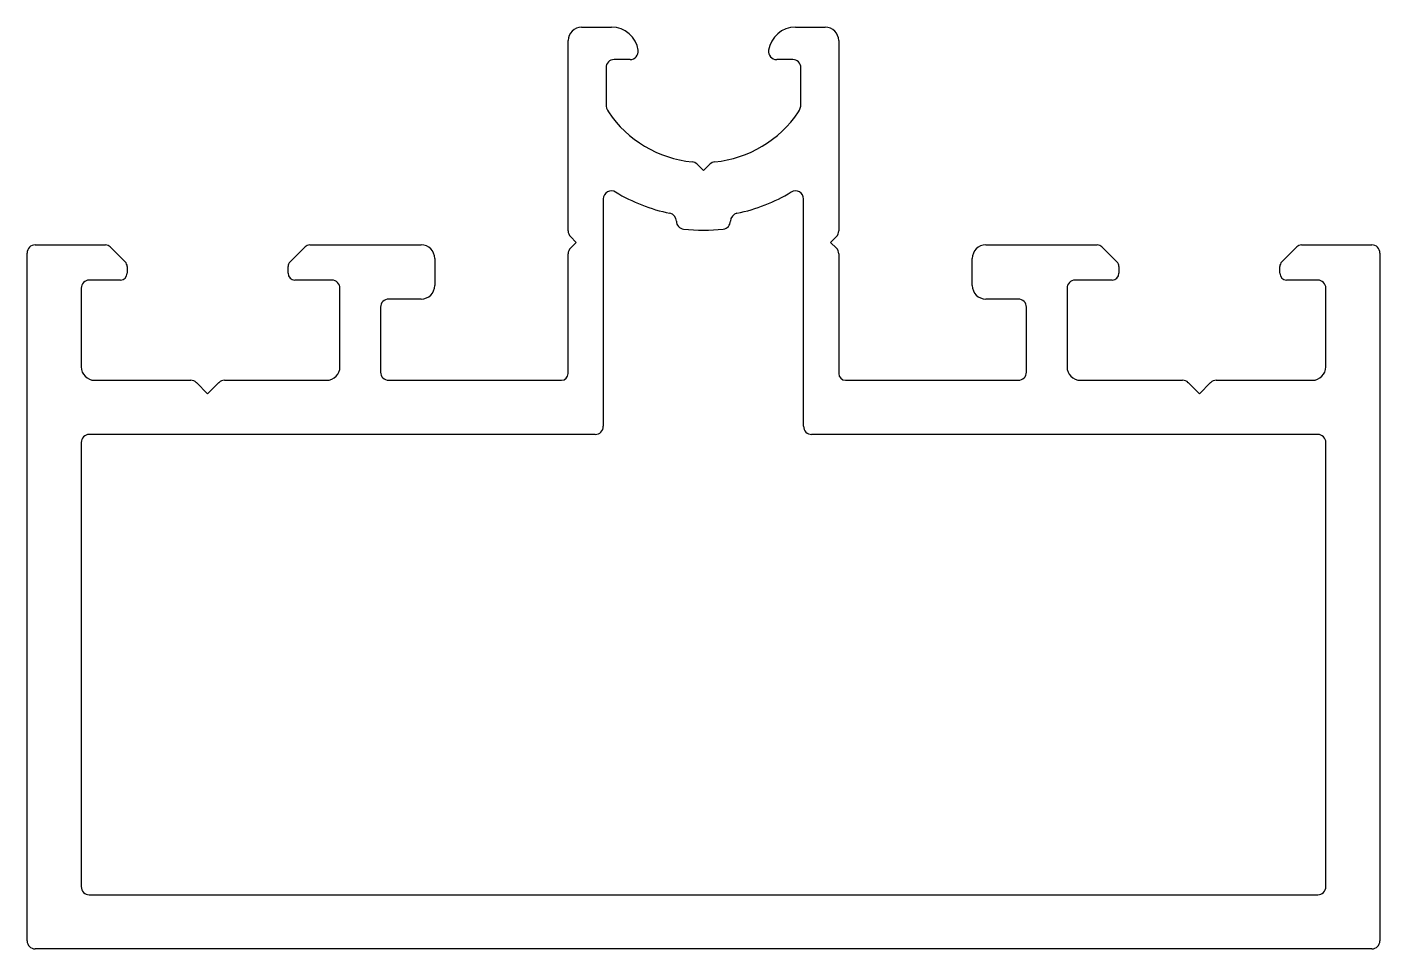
# Model space of a CAD drawing. Extents: x 782.2 to 832.2, y 529.7 to 563.8.
import ezdxf

# ---------------------------------------------------------------- set-up
doc = ezdxf.new("R2010")
doc.units = 0
doc.layers.add('PROFÝL', color=7, linetype='CONTINUOUS')

msp = doc.modelspace()

# ---------------------------------------------------------------- linework, layer by layer
at = {"layer": 'PROFÝL', "color": 0}
for p, q in [((802.715, 563.781), (803.815, 563.781)), ((810.615, 563.781), (811.715, 563.781)), ((802.215, 556.255), (802.215, 563.281)), ((812.215, 563.281), (812.215, 556.255)), ((804.508, 562.581), (803.915, 562.581)), ((810.515, 562.581), (809.923, 562.581)), ((803.615, 562.281), (803.615, 560.929)), ((810.815, 560.929), (810.815, 562.281)), ((806.981, 558.715), (807.215, 558.481)), ((807.215, 558.481), (807.449, 558.715)), ((803.515, 557.434), (803.515, 549.037)), ((810.915, 549.037), (810.915, 557.434)), ((802.515, 555.831), (802.303, 556.043)), ((812.128, 556.043), (811.915, 555.831)), ((782.518, 555.737), (785.114, 555.737)), ((785.291, 555.664), (785.845, 555.111)), ((791.937, 555.111), (792.49, 555.664)), ((792.667, 555.737), (796.783, 555.737)), ((802.303, 555.619), (802.515, 555.831)), ((811.915, 555.831), (812.128, 555.619)), ((817.652, 555.737), (821.768, 555.737)), ((821.945, 555.664), (822.499, 555.111)), ((828.591, 555.111), (829.145, 555.664)), ((829.321, 555.737), (831.918, 555.737)), ((782.218, 530.037), (782.218, 555.437)), ((797.283, 555.237), (797.283, 554.237)), ((802.215, 550.987), (802.215, 555.407)), ((812.215, 555.407), (812.215, 550.987)), ((817.152, 554.237), (817.152, 555.237)), ((832.218, 555.437), (832.218, 530.037)), ((785.918, 554.934), (785.918, 554.687)), ((791.864, 554.687), (791.864, 554.934)), ((822.572, 554.934), (822.572, 554.687)), ((828.518, 554.687), (828.518, 554.934)), ((784.218, 554.137), (784.218, 551.237)), ((785.668, 554.437), (784.518, 554.437)), ((793.483, 554.437), (792.114, 554.437)), ((793.783, 551.237), (793.783, 554.137)), ((820.652, 554.137), (820.652, 551.237)), ((822.322, 554.437), (820.952, 554.437)), ((829.918, 554.437), (828.768, 554.437)), ((830.218, 551.237), (830.218, 554.137)), ((796.783, 553.737), (795.583, 553.737)), ((818.852, 553.737), (817.652, 553.737)), ((795.283, 553.437), (795.283, 551.037)), ((819.152, 551.037), (819.152, 553.437)), ((784.718, 550.737), (788.266, 550.737)), ((788.479, 550.65), (788.891, 550.237)), ((788.891, 550.237), (789.303, 550.65)), ((789.515, 550.737), (793.283, 550.737)), ((795.583, 550.737), (801.965, 550.737)), ((812.465, 550.737), (818.852, 550.737)), ((821.152, 550.737), (824.921, 550.737)), ((825.133, 550.65), (825.545, 550.237)), ((825.545, 550.237), (825.957, 550.65)), ((826.169, 550.737), (829.718, 550.737)), ((803.215, 548.737), (784.518, 548.737)), ((829.918, 548.737), (811.215, 548.737)), ((784.218, 548.437), (784.218, 532.037)), ((830.218, 532.037), (830.218, 548.437)), ((784.518, 531.737), (829.918, 531.737)), ((831.918, 529.737), (782.518, 529.737))]:
    msp.add_line(p, q, dxfattribs=at)
for centre, radius, start, end in [((802.715, 563.281), 0.5, 90, 180), ((803.815, 562.781), 1, 8.2132, 90), ((810.615, 562.781), 1, 90, 171.7868), ((811.715, 563.281), 0.5, 0, 90), ((803.915, 562.281), 0.3, 90, 180), ((804.508, 562.881), 0.3, 270, 8.2132), ((809.923, 562.881), 0.3, 171.7868, 270), ((810.515, 562.281), 0.3, 360, 90), ((804.115, 560.929), 0.5, 180, 214.0164), ((807.215, 563.021), 4.24, 214.0164, 264.3591), ((807.215, 563.021), 4.24, 275.6409, 325.9836), ((810.315, 560.929), 0.5, 325.9836, 0), ((806.769, 558.503), 0.3, 45, 84.3591), ((807.662, 558.503), 0.3, 95.6409, 135), ((803.815, 557.434), 0.3, 58.676, 180), ((807.215, 563.021), 6.24, 238.676, 258.5346), ((807.215, 563.021), 6.24, 281.4654, 301.324), ((810.615, 557.434), 0.3, 360, 121.324), ((805.915, 556.612), 0.3, 0.731, 78.5346), ((806.515, 556.619), 0.3, 180.731, 263.7594), ((807.915, 556.619), 0.3, 276.2406, 359.269), ((808.515, 556.612), 0.3, 101.4654, 179.269), ((802.515, 556.255), 0.3, 180, 225), ((807.215, 563.021), 6.74, 263.7594, 276.2406), ((811.915, 556.255), 0.3, 315, 0), ((782.518, 555.437), 0.3, 90, 180), ((785.114, 555.487), 0.25, 45, 90), ((792.667, 555.487), 0.25, 90, 135), ((796.783, 555.237), 0.5, 0, 90), ((802.515, 555.407), 0.3, 135, 180), ((811.915, 555.407), 0.3, 0, 45), ((817.652, 555.237), 0.5, 90, 180), ((821.768, 555.487), 0.25, 45, 90), ((829.321, 555.487), 0.25, 90, 135), ((831.918, 555.437), 0.3, 0, 90), ((785.668, 554.934), 0.25, 360, 45), ((792.114, 554.934), 0.25, 135, 180), ((822.322, 554.934), 0.25, 360, 45), ((828.768, 554.934), 0.25, 135, 180), ((785.668, 554.687), 0.25, 270, 0), ((792.114, 554.687), 0.25, 180, 270), ((822.322, 554.687), 0.25, 270, 360), ((828.768, 554.687), 0.25, 180, 270), ((784.518, 554.137), 0.3, 90, 180), ((793.483, 554.137), 0.3, 0, 90), ((796.783, 554.237), 0.5, 270, 0), ((817.652, 554.237), 0.5, 180, 270), ((820.952, 554.137), 0.3, 90, 180), ((829.918, 554.137), 0.3, 0, 90), ((795.583, 553.437), 0.3, 90, 180), ((818.852, 553.437), 0.3, 0, 90), ((784.718, 551.237), 0.5, 180, 270), ((793.283, 551.237), 0.5, 270, 0), ((795.583, 551.037), 0.3, 180, 270), ((818.852, 551.037), 0.3, 270, 0), ((821.152, 551.237), 0.5, 180, 270), ((829.718, 551.237), 0.5, 270, 0), ((788.266, 550.437), 0.3, 45, 90), ((789.515, 550.437), 0.3, 90, 135), ((801.965, 550.987), 0.25, 270, 0), ((812.465, 550.987), 0.25, 180, 270), ((824.921, 550.437), 0.3, 45, 90), ((826.169, 550.437), 0.3, 90, 135), ((803.215, 549.037), 0.3, 270, 360), ((811.215, 549.037), 0.3, 180, 270), ((784.518, 548.437), 0.3, 90, 180), ((829.918, 548.437), 0.3, 0, 90), ((784.518, 532.037), 0.3, 180, 270), ((829.918, 532.037), 0.3, 270, 0), ((782.518, 530.037), 0.3, 180, 270), ((831.918, 530.037), 0.3, 270, 0)]:
    msp.add_arc(centre, radius, start, end, dxfattribs=at)

doc.saveas('drawing.dxf')
